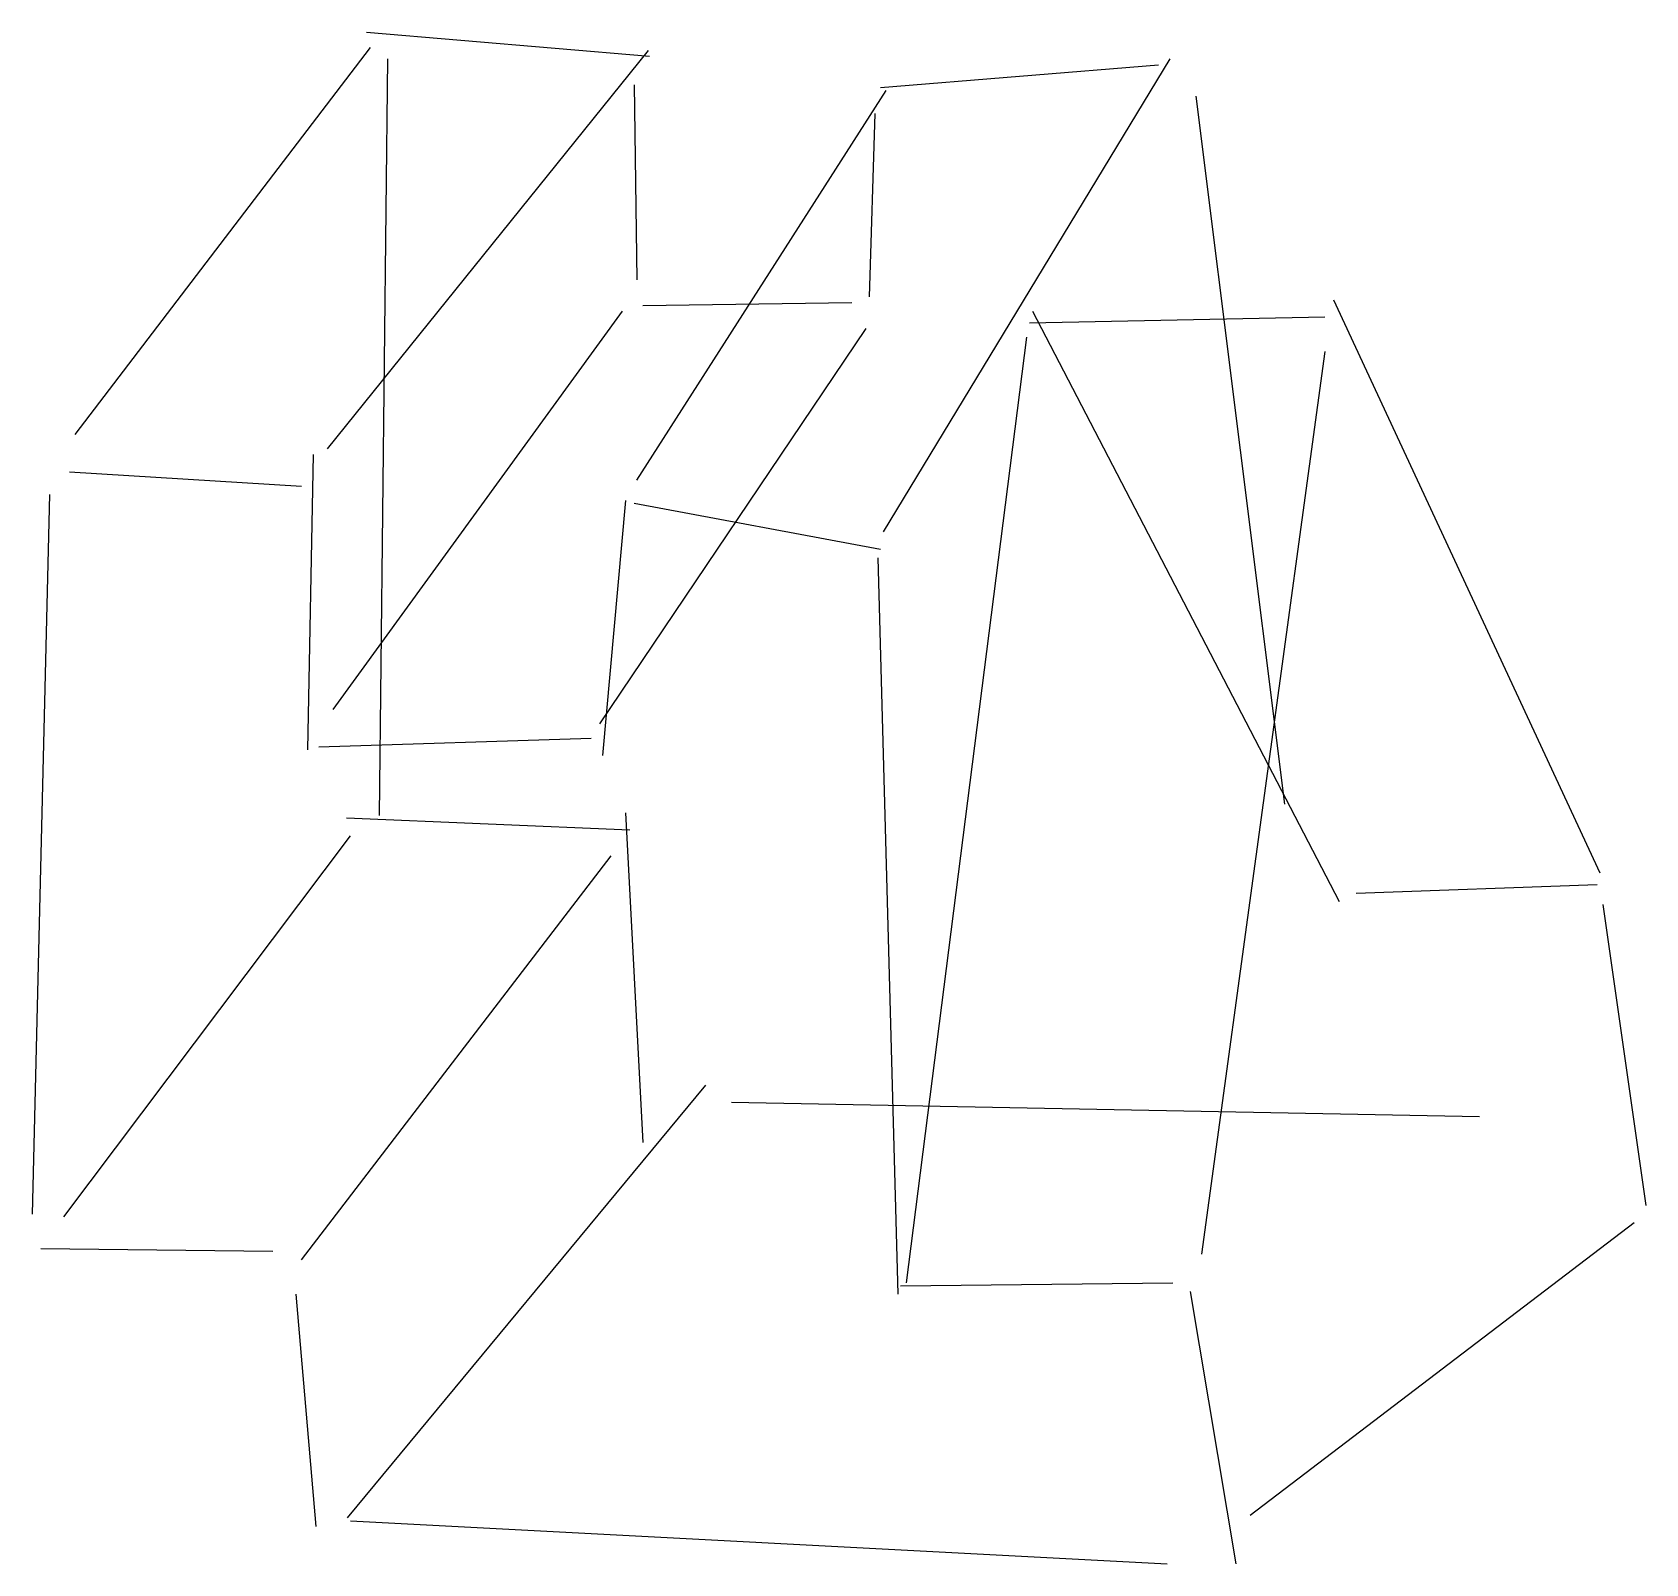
# Model space of a CAD drawing. Header units: metres. Extents: x -91 to 71, y -294 to -140.
import ezdxf

# ---------------------------------------------------------------- set-up
doc = ezdxf.new("R2010")
doc.units = ezdxf.units.M

msp = doc.modelspace()

# ---------------------------------------------------------------- linework, layer by layer
at = {"color": 0, "linetype": 'CONTINUOUS'}
for p, q in [((-57.212988, -140.304384), (-28.794244, -142.705968)), ((-86.452997, -180.673817), (-56.820189, -141.8347)), ((-61.135647, -182.112303), (-28.913565, -142.122397)), ((-55.094006, -142.985489), (-55.957098, -218.937539)), ((-5.610095, -145.862461), (22.29653, -143.560883)), ((-5.322397, -190.455521), (23.447319, -142.985489)), ((-30.35205, -145.574763), (-30.064353, -165.13817)), ((-30.064353, -185.276972), (-5.0347, -146.150158)), ((26.036593, -146.725552), (34.955205, -217.786751)), ((-6.185489, -148.451735), (-6.760883, -166.864353)), ((-60.560252, -208.292744), (-31.502839, -168.302839)), ((-29.488959, -167.727445), (-8.487066, -167.439748)), ((9.637855, -168.302839), (40.421451, -227.568454)), ((39.846057, -167.15205), (66.601893, -224.691483)), ((-33.804416, -209.73123), (-7.04858, -170.029022)), ((9.350158, -169.453628), (38.982965, -168.878233)), ((-3.02082, -265.832177), (9.062461, -170.892114)), ((38.982965, -172.330599), (26.611987, -262.955205)), ((-62.574132, -182.687697), (-63.149527, -212.320505)), ((-87.028391, -184.41388), (-63.724921, -185.852366)), ((-89.042271, -186.715457), (-90.768454, -258.927445)), ((-31.215142, -187.290852), (-33.516719, -212.895899)), ((-30.35205, -187.578549), (-5.610095, -192.181703)), ((-5.897792, -193.044795), (-3.883912, -266.982965)), ((-61.998738, -212.032808), (-34.667508, -211.169716)), ((-31.215142, -218.649842), (-29.488959, -251.735016)), ((-59.214308, -219.156393), (-30.795564, -220.357185)), ((-87.603785, -259.215142), (-58.834069, -220.95142)), ((-63.724921, -263.530599), (-32.653628, -222.9653)), ((42.147634, -226.705363), (66.314196, -225.842271)), ((66.88959, -227.856151), (71.205047, -258.064353)), ((-59.121767, -289.423344), (-23.159621, -245.981073)), ((-20.570347, -247.707256), (54.518612, -249.145741)), ((31.502839, -289.135647), (70.054259, -259.790536)), ((-89.905363, -262.379811), (-66.601893, -262.667508)), ((-64.300315, -266.982965), (-62.286435, -290.286435)), ((-3.596215, -266.119874), (23.735016, -265.832177)), ((25.461199, -266.695268), (30.064353, -294.026498)), ((-58.834069, -289.711041), (23.159621, -294.026498))]:
    msp.add_line(p, q, dxfattribs=at)

doc.saveas('drawing.dxf')
